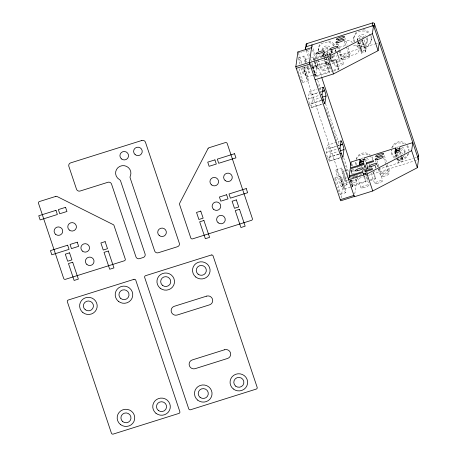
<?xml version="1.0" encoding="UTF-8"?>
<svg xmlns="http://www.w3.org/2000/svg" width="457" height="457" viewBox="0 0 457 457"><rect width="100%" height="100%" fill="white"/><g stroke="black" fill="none" stroke-linecap="round" stroke-linejoin="round"><path stroke-width="0.34" stroke-dasharray="2.29 1.71" d="M329.223 72.514L326.075 63.135L326.212 62.181L329.36 71.566L329.223 72.514L315.536 76.822L312.388 67.436L312.525 66.488L328.492 61.478M313.673 58.525L313.536 59.473L327.223 55.171L327.361 54.217L313.673 58.525L314.576 61.209M320.751 100.591L309.635 104.087A4.61 0.44 72.5 0 1 308.338 98.815L309.378 91.589L317.072 89.166M318.123 50.139L318.295 48.91M329.36 71.566L315.673 75.873L316.684 68.858L313.988 60.815M329.206 64.014L316.821 67.91L317.678 61.952L317.021 59.987M322.379 104.03L311.257 107.532L312.302 100.306A4.61 0.44 72.5 0 0 311 95.033L317.844 92.88M323.282 57.011L322.608 55L322.842 53.389L327.081 52.052L328.206 55.406M327.526 55.674L326.852 53.663L327.081 52.052M359.836 41.279L362.087 47.979L330.748 57.839L330.308 60.901L327.161 51.521L327.6 48.453L323.362 49.79M328.789 63.432L325.755 64.38L325.99 62.769L322.842 53.389M325.83 57.165L326.509 59.176L326.064 62.238L324.493 57.548M336.94 51.207L329.737 53.469L329.6 54.423L330.908 54.006M331.662 52.869L331.925 51.03M337.163 51.875L340.082 60.592L339.951 61.541L332.747 63.803L332.885 62.855L330.411 55.48M335.838 50.047L335.661 51.275A8.792 8.586 8.2 0 0 335.598 49.607M333.564 71.149L338.803 69.504L335.655 60.118L335.792 59.17L329.897 61.021M338.734 154.215L327.618 157.716A4.61 0.44 72.5 0 1 326.321 152.444L327.361 145.217L339.334 141.447M338.803 69.504L338.94 68.556L335.792 59.17M340.362 157.659L329.246 161.161L330.285 153.929A4.61 0.44 72.5 0 0 328.989 148.662L335.826 146.508M353.701 38.942L353.878 37.714M357.26 40.41L357.437 39.182M358.185 43.803L358.419 42.193L362.664 40.856L365.811 50.241L365.577 51.852L361.333 53.189L358.185 43.803L362.43 42.467L362.664 40.856M362.738 40.325L358.499 41.656L361.641 51.041L365.886 49.71L362.738 40.325L363.001 38.485M361.333 53.189L361.567 51.572L358.419 42.193M361.641 51.041L362.087 47.979M341.128 198.001L342.853 186.056L342.607 184.925L303.254 67.55M365.886 49.71L366.325 46.643L363.178 37.263L358.939 38.594L359.613 40.604M367.239 41.673L367.502 39.833M371.238 40.079L371.415 38.851M350.228 180.555A1.44 1.405 8.2 0 0 351.456 180.715L351.57 179.949M364.475 176.276L366.046 180.966L365.908 181.915L352.227 186.222L352.364 185.274L350.787 180.578M354.763 194.025L356.934 178.995M362.841 171.027L363.018 169.798M367.171 169.079L367.439 167.239L364.406 168.193M370.25 180.549L375.488 178.898L375.625 177.95L373.603 171.918M401.6 156.957L402.497 159.636L402.263 161.252L398.024 162.583L398.253 160.973L397.133 157.619M402.925 156.654L402.577 159.105L398.333 160.441L398.595 158.602M404.782 153.621L405.045 151.781M299.238 52.755L300.095 52.486M300.946 52.218L301.803 51.949M302.66 51.681L303.517 51.407M304.368 51.138L305.225 50.87M306.081 50.601L306.933 50.333M307.789 50.064L310.354 49.253M298.507 57.731L303.985 56.011A8.792 0.834 72.5 0 1 306.653 61.792M327.161 51.521L322.916 52.852L324.264 56.874M305.11 59.581L308.903 58.387M311.428 57.593L313.319 56.999A5.044 0.48 72.5 0 1 314.707 59.901M322.608 55L326.852 53.663M317.678 61.952L326.509 59.176M366.325 46.643L374.494 44.072M375.174 43.861L377.899 43.004M303.962 67.545L309.646 65.757M310.28 65.557L312.177 64.963M325.99 62.769L328.412 62.009M361.567 51.572L365.811 50.241M312.388 67.436L326.075 63.135M330.417 61.764L335.655 60.118M308.149 69.201L310.046 68.601M310.674 68.407L316.358 66.613M332.885 62.855L340.082 60.592M316.684 68.858L330.371 64.551M300.889 67.979A8.792 0.834 72.5 0 0 303.802 74.497L309.28 72.772A8.792 0.834 72.5 0 0 307.892 65.665M306.955 77.159A5.044 0.48 72.5 0 0 305.253 70.178A5.044 0.48 72.5 0 0 304.242 69.727A5.044 0.48 72.5 0 0 306.955 77.159L312.685 75.376M313.319 75.177L315.21 74.577A5.044 0.48 72.5 0 0 313.462 67.59A5.044 0.48 72.5 0 0 312.457 67.139A5.044 0.48 72.5 0 0 315.164 74.577M333.701 70.201L338.94 68.556M302.66 82.46L308.132 80.735M319.38 88.35L321.865 87.567M317.798 92.748L310.96 94.902A4.61 0.44 72.5 0 0 309.378 91.589M320.363 91.937L321.22 91.668M320.408 92.074L321.265 91.806M308.338 98.815L319.454 95.319M312.302 100.306L319.997 97.884M321.654 100.454L309.68 104.219A4.61 0.44 72.5 0 0 311.257 107.532M311.211 107.641L322.408 104.116M336.638 146.103L328.943 148.525A4.61 0.44 72.5 0 0 327.361 145.217M338.351 145.566L339.203 145.297M338.397 145.697L339.248 145.429M326.321 152.444L336.586 149.216M330.285 153.929L337.98 151.507M338.78 154.352L327.663 157.848A4.61 0.44 72.5 0 0 329.246 161.161M329.194 161.264L340.391 157.739M336.049 169.678L341.528 167.953M342.653 171.529L344.549 170.929M345.178 170.729L348.971 169.541M334.907 177.642L340.379 175.916M398.253 160.973L402.497 159.636M341.505 179.492L346.56 177.899M362.447 173.78L366.685 172.449M351.901 177.653L364.218 173.78M364.8 173.591L367.148 172.855M378.287 169.347L413.476 158.276M415.236 157.722L416.407 157.351M353.512 177.31L356.768 176.282M359.373 175.465L360.676 175.054M363.286 174.231L365.891 173.414M372.706 172.175L376.637 170.935M345.646 181.143A5.044 0.48 72.5 0 0 343.944 174.157A5.044 0.48 72.5 0 0 342.933 173.706A5.044 0.48 72.5 0 0 345.646 181.143L347.588 180.549M351.456 180.715L367.879 175.551M368.433 175.374L417.155 160.041M342.447 184.411L348.434 182.526M350.999 181.72L356.129 180.104L356.431 181.143L356.534 181.715L351.404 183.366M341.345 186.439L348.84 184.171M352.364 185.274L366.046 180.966M370.387 179.601L375.625 177.95M344.544 189.107L350.228 187.319M350.862 187.119L352.753 186.525A5.044 0.48 72.5 0 0 351.102 179.807M340.202 194.402L345.675 192.683M400.543 148.668L402.343 154.032M399.875 151.061L401.674 156.425M401.897 157.094L402.577 159.105M399.801 151.593L401.372 156.288M362.43 42.467L365.577 51.852M399.567 153.204L400.692 156.557M400.915 157.231L402.263 161.252M397.424 153.358L398.55 156.705M396.31 154.409L397.659 158.43M397.881 159.099L398.333 160.441M396.008 154.272L396.904 156.951M395.328 154.54L398.024 162.583M344.681 37.246L347.314 45.106M348.194 47.722L350.171 53.618M384.371 155.597L387.222 164.109M387.445 164.766L389.421 170.655M344.018 39.65L346.212 46.203M346.435 46.854L349.725 56.679M383.709 158.002L385.902 164.554M386.125 165.206L388.981 173.717M337.654 43.392L339.854 49.944M340.071 50.596L342.047 56.491M376.905 160.436L381.298 173.534M337.792 46.58L343.504 63.609M377.482 164.931L378.585 168.205M378.802 168.862L382.755 180.646M335.895 42.53L336.992 45.803M337.215 46.46L341.608 59.553M375.368 160.224L376.242 162.841M377.122 165.463L377.562 166.771M378.442 169.393L380.858 176.596M375.426 165.965L376.1 167.976M337.026 52.823L339.951 61.541M375.06 166.245L376.185 169.598M373.243 172.198L375.488 178.898M332.165 50.373L332.839 52.384A4.324 4.222 8.2 0 0 330.554 54.097M329.674 49.459L330.988 53.389M331.868 56.005L335.381 66.482M369.142 167.153L369.582 168.462M371.118 173.049L374.631 183.525M329.737 53.469L330.188 54.811M366.874 164.212L368.451 168.901M327.6 48.453L332.747 63.803M364.966 159.864L365.863 162.549M366.086 163.218L368.085 169.181M364.972 164.269L366.771 169.633M329.554 59.427L330.005 60.764M364.897 164.8L366.468 169.496M327.361 54.217L327.806 55.56M364.497 164.96L366.52 170.992M366.743 171.661L367.194 173.003M364.44 165.742L365.789 169.764M364.36 165.908L365.709 169.93M328.674 63.055L331.599 71.766M365.817 173.791L368.291 181.166M324.11 50.887L329.817 67.916M363.801 169.239L369.073 184.954M324.259 52.475L325.607 56.497M363.349 172.923L364.246 175.602M362.304 170.295L362.755 171.638M363.212 173.871L365.908 181.915M324.184 59.69L325.755 64.38M316.427 55.074L317.746 59.004M317.963 59.656L321.699 70.789M356.774 175.385L357.437 177.35M357.654 178.007L360.95 187.833M311.971 44.929L316.804 59.336M351.879 163.932L352.758 166.554M353.638 169.17L354.958 173.1M355.832 175.717L356.494 177.682M312.491 49.979L315.878 60.09M316.09 60.718L321.385 76.513M352.53 169.364L354.009 173.786M354.221 174.42L354.861 176.311M355.706 178.841L356.129 180.104M314.799 61.878L316.821 67.91M351.039 169.935L352.387 173.957M350.673 170.215L351.799 173.569M307.504 49.779L309.623 56.097M310.68 59.256L311.525 61.781M311.948 63.043L317.032 78.204M317.672 80.101L321.694 92.103M323.813 98.415L324.236 99.683M325.51 103.471L339.065 143.898M343.727 157.791L348.6 172.323M312.525 66.488L315.673 75.873M350.205 180.189L352.227 186.222M306.213 50.316L308.966 58.525M310.663 63.58L311.086 64.843M311.297 65.477L312.142 68.002M314.262 74.32L314.902 76.216M317.655 84.425L320.62 93.268M325.704 108.429L327.606 114.113M327.823 114.747L328.669 117.272M329.514 119.797L330.365 122.327M330.788 123.59L332.69 129.274M333.541 131.799L336.718 141.276M337.563 143.801L338.414 146.326M342.224 157.699L344.132 163.383M344.555 164.646L346.886 171.592M347.309 172.86L348.16 175.385M298.381 53.023L301.986 63.763M315.279 61.604A5.044 0.48 72.5 0 1 316.381 66.602A5.044 0.48 72.5 0 1 314.547 62.455M313.85 60.135A5.044 0.48 72.5 0 1 313.331 56.994M353.118 177.219A5.044 0.48 72.5 0 1 352.821 176.476M351.947 173.951A5.044 0.48 72.5 0 1 350.862 169.787M351.382 169.678A5.044 0.48 72.5 0 1 352.821 173.551M353.604 176.311A5.044 0.48 72.5 0 1 353.787 177.093M352.77 186.513A5.044 0.48 72.5 0 1 350.376 180.515M350.233 177.642A5.044 0.48 72.5 0 1 350.502 178.253M336.295 184.748A8.792 0.834 72.5 0 1 335.844 179.007A8.792 0.834 72.5 0 1 340.231 193.117A8.792 0.834 72.5 0 1 337.038 187.147M298.987 68.659A8.792 0.834 72.5 0 1 302.454 79.895A8.792 0.834 72.5 0 1 301.529 80.683A8.792 0.834 72.5 0 1 297.878 69.613M304.465 66.939A8.792 0.834 72.5 0 1 307.927 78.17A8.792 0.834 72.5 0 1 307.007 78.964A8.792 0.834 72.5 0 1 303.351 67.893M302.42 67.385A8.792 0.834 72.5 0 1 303.802 74.497M299.661 64.014A8.792 0.834 72.5 0 1 298.518 57.731A8.792 0.834 72.5 0 1 301.18 63.517M309.275 72.772A8.792 0.834 72.5 0 1 306.361 66.259M305.133 62.295A8.792 0.834 72.5 0 1 303.991 56.005M307.492 65.591A5.044 0.48 72.5 0 1 308.167 69.19A5.044 0.48 72.5 0 1 306.767 66.299M305.642 62.718A5.044 0.48 72.5 0 1 305.099 59.593A5.044 0.48 72.5 0 1 306.344 62.066M351.079 177.67A1.44 1.405 8.2 0 1 350.799 177.567M366.08 38.217A5.044 4.924 8.2 0 1 364.446 45.774A5.044 4.924 8.2 0 1 357.294 42.427M357.225 40.53A5.044 4.924 8.2 0 1 364.48 36.96M331.051 50.207A5.044 4.924 8.2 0 1 331.496 53.846M324.356 56.925A5.044 4.924 8.2 0 1 321.717 53.623M322.385 49.847A5.044 4.924 8.2 0 1 328.903 48.156M404.245 155.546A5.044 4.924 8.2 0 1 399.944 158.219M396.602 157.122A5.044 4.924 8.2 0 1 394.837 154.369M400.549 148.434A5.044 4.924 8.2 0 1 404.788 153.135M368.411 167.182A5.044 4.924 8.2 0 1 363.869 169.404M359.996 167.228A5.044 4.924 8.2 0 1 359.745 166.822M364.972 159.63A5.044 4.924 8.2 0 1 368.045 161.361M369.165 163.857A5.044 4.924 8.2 0 1 369.205 164.331M408.398 153.346A8.792 8.586 8.2 0 1 398.79 158.699M395.436 157.425A8.792 8.586 8.2 0 1 391.409 150.502M391.7 147.954A8.792 8.586 8.2 0 1 405.673 143.555M407.461 145.452A8.792 8.586 8.2 0 1 408.958 150.799M408.501 153.729A8.792 8.586 8.2 0 1 396.882 159.459M394.528 158.128A8.792 8.586 8.2 0 1 391.341 150.033M392.169 147.531A8.792 8.586 8.2 0 1 403.977 143.812M406.764 146A8.792 8.586 8.2 0 1 408.718 150.359M401.812 146.863A5.044 4.924 8.2 0 1 404.725 153.244M398.71 156.208A5.044 4.924 8.2 0 1 395.842 154.192M396.413 147.977A5.044 4.924 8.2 0 1 398.875 146.646M370.878 167.485A8.792 8.586 8.2 0 1 369.542 168.564M364.949 170.01A8.792 8.586 8.2 0 1 363.212 169.895M356.546 164.777A8.792 8.586 8.2 0 1 355.832 161.698M356.123 159.15A8.792 8.586 8.2 0 1 370.096 154.752M371.884 156.648A8.792 8.586 8.2 0 1 373.169 159.544M371.827 167.342A8.792 8.586 8.2 0 1 371.295 168.056M357.682 168.102A8.792 8.586 8.2 0 1 357.163 167.428M355.872 164.531A8.792 8.586 8.2 0 1 355.666 162.081M356.226 159.533A8.792 8.586 8.2 0 1 372.781 160.024M369.302 163.954A5.044 4.924 8.2 0 1 369.142 164.44M368.034 166.125A5.044 4.924 8.2 0 1 364.629 167.576M361.71 166.776A5.044 4.924 8.2 0 1 360.904 166.142M361.207 158.842A5.044 4.924 8.2 0 1 363.298 157.842M366.708 158.265A5.044 4.924 8.2 0 1 369.222 161.144M370.993 35.657A8.792 8.586 8.2 0 1 355.894 43.735M354.581 41.633A8.792 8.586 8.2 0 1 356.374 32.224M363.172 29.711A8.792 8.586 8.2 0 1 369.919 33.51M354.124 42.135A8.792 8.586 8.2 0 1 363.464 30.979A8.792 8.586 8.2 0 1 369.987 44.003A8.792 8.586 8.2 0 1 355.198 44.283M367.097 37.588A5.044 4.924 8.2 0 1 358.299 42.25M357.557 40.587A5.044 4.924 8.2 0 1 366 36.017M333.336 55.537A8.792 8.586 8.2 0 1 329.051 57.862M323.105 57.119A8.792 8.586 8.2 0 1 319.797 54.257M318.363 50.573A8.792 8.586 8.2 0 1 321.448 42.844M328.469 41.01A8.792 8.586 8.2 0 1 334.775 45.409M335.849 49.202A8.792 8.586 8.2 0 1 335.741 50.904M334.735 54.629A8.792 8.586 8.2 0 1 329.634 58.884M327.229 59.29A8.792 8.586 8.2 0 1 324.619 58.987M321.408 57.376A8.792 8.586 8.2 0 1 319.18 54.777M318.112 50.978A8.792 8.586 8.2 0 1 334.164 45.929M331.885 50.076A5.044 4.924 8.2 0 1 322.722 53.446M321.917 49.887A5.044 4.924 8.2 0 1 330.765 47.574M352.33 42.889A4.324 4.222 8.2 0 0 346.829 40.576A4.324 4.222 8.2 0 0 344.252 45.826L340.151 47.117A4.324 4.222 8.2 0 0 332.005 46.877M329.903 56.942A4.324 4.222 8.2 0 0 335.535 60.427L356.06 53.966A4.324 4.222 8.2 0 0 358.819 48.653A4.324 4.222 8.2 0 0 353.364 45.923M340.865 179.715A8.792 0.834 72.5 0 0 345.589 192.677A8.792 0.834 72.5 0 0 342.624 180.504A8.792 0.834 72.5 0 0 340.865 179.715M341.785 181.669A5.044 0.48 72.5 0 0 344.498 189.107A5.044 0.48 72.5 0 0 342.796 182.12A5.044 0.48 72.5 0 0 341.785 181.669M336.541 173.477A8.792 0.834 72.5 0 0 341.265 186.433A8.792 0.834 72.5 0 0 338.294 174.266A8.792 0.834 72.5 0 0 336.541 173.477M342.013 171.752A8.792 0.834 72.5 0 0 346.737 184.714A8.792 0.834 72.5 0 0 343.767 172.54A8.792 0.834 72.5 0 0 342.013 171.752M383.514 173.471A4.324 0.834 -18.5 0 0 389.461 170.724A4.324 0.834 -18.5 0 0 383.103 172.089A4.324 0.834 -18.5 0 0 383.514 173.471M383.075 176.533A4.324 0.834 -18.5 0 0 389.016 173.786A4.324 0.834 -18.5 0 0 382.663 175.151A4.324 0.834 -18.5 0 0 383.075 176.533M376.848 183.463A4.324 0.834 -18.5 0 0 382.795 180.715A4.324 0.834 -18.5 0 0 376.437 182.08A4.324 0.834 -18.5 0 0 376.848 183.463M363.166 187.77A4.324 0.834 -18.5 0 0 369.107 185.022A4.324 0.834 -18.5 0 0 362.755 186.387A4.324 0.834 -18.5 0 0 363.166 187.77M344.264 56.428A4.324 0.834 -18.5 0 0 350.211 53.686A4.324 0.834 -18.5 0 0 343.853 55.046A4.324 0.834 -18.5 0 0 344.264 56.428M343.824 59.496A4.324 0.834 -18.5 0 0 349.765 56.748A4.324 0.834 -18.5 0 0 343.413 58.108A4.324 0.834 -18.5 0 0 343.824 59.496M337.597 66.425A4.324 0.834 -18.5 0 0 343.544 63.677A4.324 0.834 -18.5 0 0 337.186 65.037A4.324 0.834 -18.5 0 0 337.597 66.425M323.916 70.726A4.324 0.834 -18.5 0 0 329.857 67.984A4.324 0.834 -18.5 0 0 323.505 69.344A4.324 0.834 -18.5 0 0 323.916 70.726"/><path stroke-width="0.69" d="M340.237 199.726L353.924 195.419L354.409 196.476L340.716 200.789L340.534 200.497L295.799 66.979L297.895 51.967L311.588 47.648L311.811 48.036M306.001 49.682L305.579 48.419L306.019 45.357A1.44 1.405 8.2 0 1 306.938 43.586L372.621 22.919A1.44 1.405 8.2 0 1 374.437 23.827L418.503 155.214L418.058 158.276A1.44 1.405 8.2 0 1 417.818 159.59M305.579 48.419A1.44 1.405 8.2 0 1 306.498 46.648L306.938 43.586M306.498 46.648L373.546 25.546L418.509 159.613L417.344 167.713L372.752 190.975L354.369 196.756L309.412 62.689L311.971 44.929M322.465 100.049L323.316 99.78A4.61 0.44 72.5 0 1 322.019 94.513L323.059 87.281L322.208 87.55M324.087 103.493L324.944 103.225L325.984 95.999A4.61 0.44 72.5 0 0 324.687 90.726L322.979 91.263M340.448 153.678L341.305 153.409A4.61 0.44 72.5 0 1 340.002 148.137L341.048 140.91L340.191 141.179M342.07 157.122L342.927 156.854L343.967 149.622A4.61 0.44 72.5 0 0 342.67 144.355L340.105 145.16M349.668 177.23L349.217 175.888L350.228 168.873L363.909 164.566L364.046 163.617L350.365 167.925L351.222 161.967L360.047 159.19L360.944 161.869M372.621 22.919L372.181 25.98A1.44 1.405 8.2 0 1 373.997 26.889L374.437 23.827M315.119 79.718L333.501 73.931L378.093 50.67L372.381 33.647L373.546 25.546M359.528 162.783L359.299 164.394L363.538 163.063L363.772 161.452L359.528 162.783L359.979 164.126M360.047 159.19L359.608 162.252L363.846 160.915L364.292 157.854L395.625 147.994L396.75 151.347M378.093 50.67L379.259 42.575M365.28 170.832L365.143 171.781L372.341 169.518L372.478 168.564L365.28 170.832L365.726 172.175M395.111 151.587L394.877 153.198L399.115 151.867L399.349 150.256L395.111 151.587L395.785 153.598M395.859 153.066L395.185 151.056L395.625 147.994M417.344 167.713L411.631 150.684L412.802 142.59L399.869 146.657L399.429 149.719L395.185 151.056M309.412 62.689L327.795 56.908L372.381 33.647M349.217 175.888L362.898 171.581L362.761 172.529L349.079 176.836L348.662 179.732L367.045 173.946L411.631 150.684M295.77 66.693L309.452 62.386L309.857 64.031L296.176 68.339M322.933 91.132L324.641 90.595A4.61 0.44 72.5 0 0 323.059 87.281M321.162 94.782L322.019 94.513M322.562 97.073L325.984 95.999M322.505 100.186L323.362 99.917A4.61 0.44 72.5 0 0 324.944 103.225M340.059 145.029L342.624 144.218A4.61 0.44 72.5 0 0 341.048 140.91M339.151 148.405L340.002 148.137M340.545 150.701L343.967 149.622M340.494 153.809L341.345 153.541A4.61 0.44 72.5 0 0 342.927 156.854M297.907 51.955L298.17 52.441M327.795 56.908L333.501 73.931M367.045 173.946L372.752 190.975M321.814 77.776L351.256 165.577M349.656 177.139A5.044 0.48 72.5 0 1 349.828 176.956M418.503 155.214A1.44 1.405 8.2 0 1 417.944 156.814M395.808 150.187A5.044 4.924 8.2 0 1 399.555 148.365M360.23 161.384A5.044 4.924 8.2 0 1 364.469 159.573M366.423 162.869L366.286 163.817L373.489 161.555L373.626 160.601L366.423 162.869M208.089 148.462L179.624 203.336A1.44 1.405 8.2 0 0 179.544 204.41L190.792 237.954A1.44 1.405 8.2 0 0 192.608 238.862L251.453 220.348A1.44 1.405 8.2 0 0 252.373 218.577L227.192 143.498A1.44 1.405 8.2 0 0 225.375 142.59L208.929 147.765A1.44 1.405 8.2 0 0 208.089 148.462M141.847 140.476L70.698 162.863A2.885 2.816 8.2 0 0 68.858 166.405L76.502 189.198A2.885 2.816 8.2 0 0 80.141 191.015L107.909 182.28A2.885 2.816 8.2 0 1 111.548 184.097L135.935 256.828A2.885 2.816 8.2 0 0 139.574 258.645L143.235 257.497A2.885 2.816 8.2 0 0 145.069 253.949L120.631 181.075A2.885 2.816 8.2 0 0 119.357 179.515A7.66 7.483 8.2 0 1 116.489 169.53A7.66 7.483 8.2 0 1 126.555 166.359A7.66 7.483 8.2 0 1 130.296 176.076A2.885 2.816 8.2 0 0 130.205 178.059L154.649 250.939A2.885 2.816 8.2 0 0 158.288 252.755L177.476 246.717A2.885 2.816 8.2 0 0 179.315 243.175L145.48 142.293A2.885 2.816 8.2 0 0 141.847 140.476M55.863 196.373L39.416 201.548A1.44 1.405 8.2 0 0 38.497 203.319L63.677 278.399A1.44 1.405 8.2 0 0 65.494 279.307L124.338 260.793A1.44 1.405 8.2 0 0 125.258 259.016L114.004 225.478A1.44 1.405 8.2 0 0 113.29 224.655L56.965 196.459A1.44 1.405 8.2 0 0 55.863 196.373M214.927 159.881L207.729 162.149L209.123 166.302L216.321 164.04L214.927 159.881M234.55 153.706L217.309 159.133L218.703 163.292L235.943 157.865L234.55 153.706M55.983 210.34L38.742 215.767L40.136 219.926L57.376 214.499L55.983 210.34M65.562 207.329L58.359 209.592L59.753 213.75L66.956 211.482L65.562 207.329M226.621 194.739L219.417 197.007L220.811 201.16L228.014 198.898L226.621 194.739M246.237 188.564L228.997 193.991L230.391 198.149L247.631 192.723L246.237 188.564M67.67 245.198L50.43 250.625L51.824 254.783L69.064 249.356L67.67 245.198M77.25 242.187L70.052 244.449L71.446 248.608L78.644 246.34L77.25 242.187M200.772 211.1L196.533 212.436L198.898 219.491L203.137 218.155L200.772 211.1M236.349 199.903L232.11 201.24L234.475 208.295L238.714 206.958L236.349 199.903M69.55 252.835L65.311 254.166L67.676 261.221L71.92 259.89L69.55 252.835M105.133 241.639L100.888 242.97L103.253 250.025L107.498 248.694L105.133 241.639M203.919 220.485L199.675 221.816L205.342 238.708L209.586 237.377L203.919 220.485M239.497 209.289L235.258 210.62L240.919 227.517L245.163 226.181L239.497 209.289M72.697 262.221L68.459 263.552L74.12 280.444L78.364 279.113L72.697 262.221M108.28 251.024L104.036 252.355L109.703 269.247L113.942 267.916L108.28 251.024M133.958 279.347L68.276 300.015A1.44 1.405 8.2 0 0 67.356 301.786L111.422 433.173A1.44 1.405 8.2 0 0 113.239 434.081L178.921 413.414A1.44 1.405 8.2 0 0 179.841 411.643L135.78 280.255A1.44 1.405 8.2 0 0 133.958 279.347M211.277 255.017L145.594 275.685A1.44 1.405 8.2 0 0 144.675 277.456L188.735 408.844A1.44 1.405 8.2 0 0 190.552 409.752L256.234 389.084A1.44 1.405 8.2 0 0 257.154 387.313L213.093 255.926A1.44 1.405 8.2 0 0 211.277 255.017M206.61 296.13L174.311 306.293A4.61 4.501 8.2 0 0 171.278 311.64A6.535 6.387 8.2 0 0 171.421 312.097A4.61 4.501 8.2 0 0 177.236 315.01L209.529 304.848A4.61 4.501 8.2 0 0 212.471 299.181A6.535 6.387 8.2 0 0 212.305 298.729A4.61 4.501 8.2 0 0 206.61 296.13M224.593 349.759L192.3 359.922A4.61 4.501 8.2 0 0 189.358 365.589A6.535 6.387 8.2 0 0 189.524 366.04A4.61 4.501 8.2 0 0 195.219 368.639L227.517 358.471A4.61 4.501 8.2 0 0 230.551 353.13A6.535 6.387 8.2 0 0 230.408 352.673A4.61 4.501 8.2 0 0 224.593 349.759M155.98 413.282A8.792 8.586 8.2 0 0 170.204 408.084A8.792 8.586 8.2 0 0 158.402 398.613A8.792 8.586 8.2 0 0 155.98 413.282M120.402 424.479A8.792 8.586 8.2 0 0 134.626 419.28A8.792 8.586 8.2 0 0 122.824 409.809A8.792 8.586 8.2 0 0 120.402 424.479M120.802 298.512A5.044 4.924 8.2 0 0 128.965 295.53A5.044 4.924 8.2 0 0 122.19 290.098A5.044 4.924 8.2 0 0 120.802 298.512M85.225 309.709A5.044 4.924 8.2 0 0 93.382 306.727A5.044 4.924 8.2 0 0 86.613 301.294A5.044 4.924 8.2 0 0 85.225 309.709M158.345 410.46A5.044 4.924 8.2 0 0 166.508 407.473A5.044 4.924 8.2 0 0 159.733 402.04A5.044 4.924 8.2 0 0 158.345 410.46M122.767 421.657A5.044 4.924 8.2 0 0 130.925 418.669A5.044 4.924 8.2 0 0 124.155 413.237A5.044 4.924 8.2 0 0 122.767 421.657M118.437 301.34A8.792 8.586 8.2 0 0 132.661 296.136A8.792 8.586 8.2 0 0 120.859 286.665A8.792 8.586 8.2 0 0 118.437 301.34M82.86 312.531A8.792 8.586 8.2 0 0 97.084 307.333A8.792 8.586 8.2 0 0 85.282 297.861A8.792 8.586 8.2 0 0 82.86 312.531M377.802 156.443A4.324 0.834 -18.5 0 0 383.749 153.701A4.324 0.834 -18.5 0 0 377.396 155.06A4.324 0.834 -18.5 0 0 377.802 156.443M377.362 159.51A4.324 0.834 -18.5 0 0 383.309 156.762A4.324 0.834 -18.5 0 0 376.951 158.122A4.324 0.834 -18.5 0 0 377.362 159.51M371.141 166.439A4.324 0.834 -18.5 0 0 377.082 163.692A4.324 0.834 -18.5 0 0 370.73 165.051A4.324 0.834 -18.5 0 0 371.141 166.439M357.454 170.741A4.324 0.834 -18.5 0 0 363.401 167.999A4.324 0.834 -18.5 0 0 357.043 169.358A4.324 0.834 -18.5 0 0 357.454 170.741M338.551 39.405A4.324 0.834 -18.5 0 0 344.498 36.657A4.324 0.834 -18.5 0 0 338.14 38.022A4.324 0.834 -18.5 0 0 338.551 39.405M338.111 42.467A4.324 0.834 -18.5 0 0 344.058 39.719A4.324 0.834 -18.5 0 0 337.7 41.084A4.324 0.834 -18.5 0 0 338.111 42.467M331.885 49.396A4.324 0.834 -18.5 0 0 337.832 46.648A4.324 0.834 -18.5 0 0 331.479 48.014A4.324 0.834 -18.5 0 0 331.885 49.396M318.203 53.703A4.324 0.834 -18.5 0 0 324.15 50.956A4.324 0.834 -18.5 0 0 317.792 52.321A4.324 0.834 -18.5 0 0 318.203 53.703M55.617 234.338A4.324 4.222 8.2 0 0 62.666 231.933A4.324 4.222 8.2 0 0 56.971 227.152A4.324 4.222 8.2 0 0 55.617 234.338M69.298 230.031A4.324 4.222 8.2 0 0 76.353 227.626A4.324 4.222 8.2 0 0 70.658 222.845A4.324 4.222 8.2 0 0 69.298 230.031M82.414 251.099A4.324 4.222 8.2 0 0 89.469 248.699A4.324 4.222 8.2 0 0 83.774 243.912A4.324 4.222 8.2 0 0 82.414 251.099M86.916 264.506A4.324 4.222 8.2 0 0 93.965 262.101A4.324 4.222 8.2 0 0 88.27 257.32A4.324 4.222 8.2 0 0 86.916 264.506M197.715 400.149A8.792 8.586 8.2 0 0 211.939 394.945A8.792 8.586 8.2 0 0 200.137 385.479A8.792 8.586 8.2 0 0 197.715 400.149M233.298 388.953A8.792 8.586 8.2 0 0 247.517 383.749A8.792 8.586 8.2 0 0 235.715 374.283A8.792 8.586 8.2 0 0 233.298 388.953M160.173 288.201A8.792 8.586 8.2 0 0 174.397 283.003A8.792 8.586 8.2 0 0 162.595 273.532A8.792 8.586 8.2 0 0 160.173 288.201M198.115 274.183A5.044 4.924 8.2 0 0 206.278 271.201A5.044 4.924 8.2 0 0 199.509 265.763A5.044 4.924 8.2 0 0 198.115 274.183M162.538 285.379A5.044 4.924 8.2 0 0 170.701 282.397A5.044 4.924 8.2 0 0 163.926 276.959A5.044 4.924 8.2 0 0 162.538 285.379M235.658 386.131A5.044 4.924 8.2 0 0 243.821 383.143A5.044 4.924 8.2 0 0 237.052 377.711A5.044 4.924 8.2 0 0 235.658 386.131M200.08 397.327A5.044 4.924 8.2 0 0 208.243 394.34A5.044 4.924 8.2 0 0 201.468 388.907A5.044 4.924 8.2 0 0 200.08 397.327M195.756 277.005A8.792 8.586 8.2 0 0 209.974 271.806A8.792 8.586 8.2 0 0 198.172 262.335A8.792 8.586 8.2 0 0 195.756 277.005M159.23 235.504A4.324 4.222 8.2 0 0 166.285 233.104A4.324 4.222 8.2 0 0 160.59 228.317A4.324 4.222 8.2 0 0 159.23 235.504M135.118 154.597A4.324 4.222 8.2 0 0 142.173 152.198A4.324 4.222 8.2 0 0 136.477 147.411A4.324 4.222 8.2 0 0 135.118 154.597M121.436 158.905A4.324 4.222 8.2 0 0 128.486 156.5A4.324 4.222 8.2 0 0 122.79 151.718A4.324 4.222 8.2 0 0 121.436 158.905M225.152 180.544A4.324 4.222 8.2 0 0 232.202 178.144A4.324 4.222 8.2 0 0 226.506 173.357A4.324 4.222 8.2 0 0 225.152 180.544M211.465 184.851A4.324 4.222 8.2 0 0 218.52 182.446A4.324 4.222 8.2 0 0 212.825 177.664A4.324 4.222 8.2 0 0 211.465 184.851M213.636 209.363A4.324 4.222 8.2 0 0 220.691 206.964A4.324 4.222 8.2 0 0 214.996 202.177A4.324 4.222 8.2 0 0 213.636 209.363M218.132 222.77A4.324 4.222 8.2 0 0 225.187 220.371A4.324 4.222 8.2 0 0 219.491 215.584A4.324 4.222 8.2 0 0 218.132 222.77"/></g></svg>
